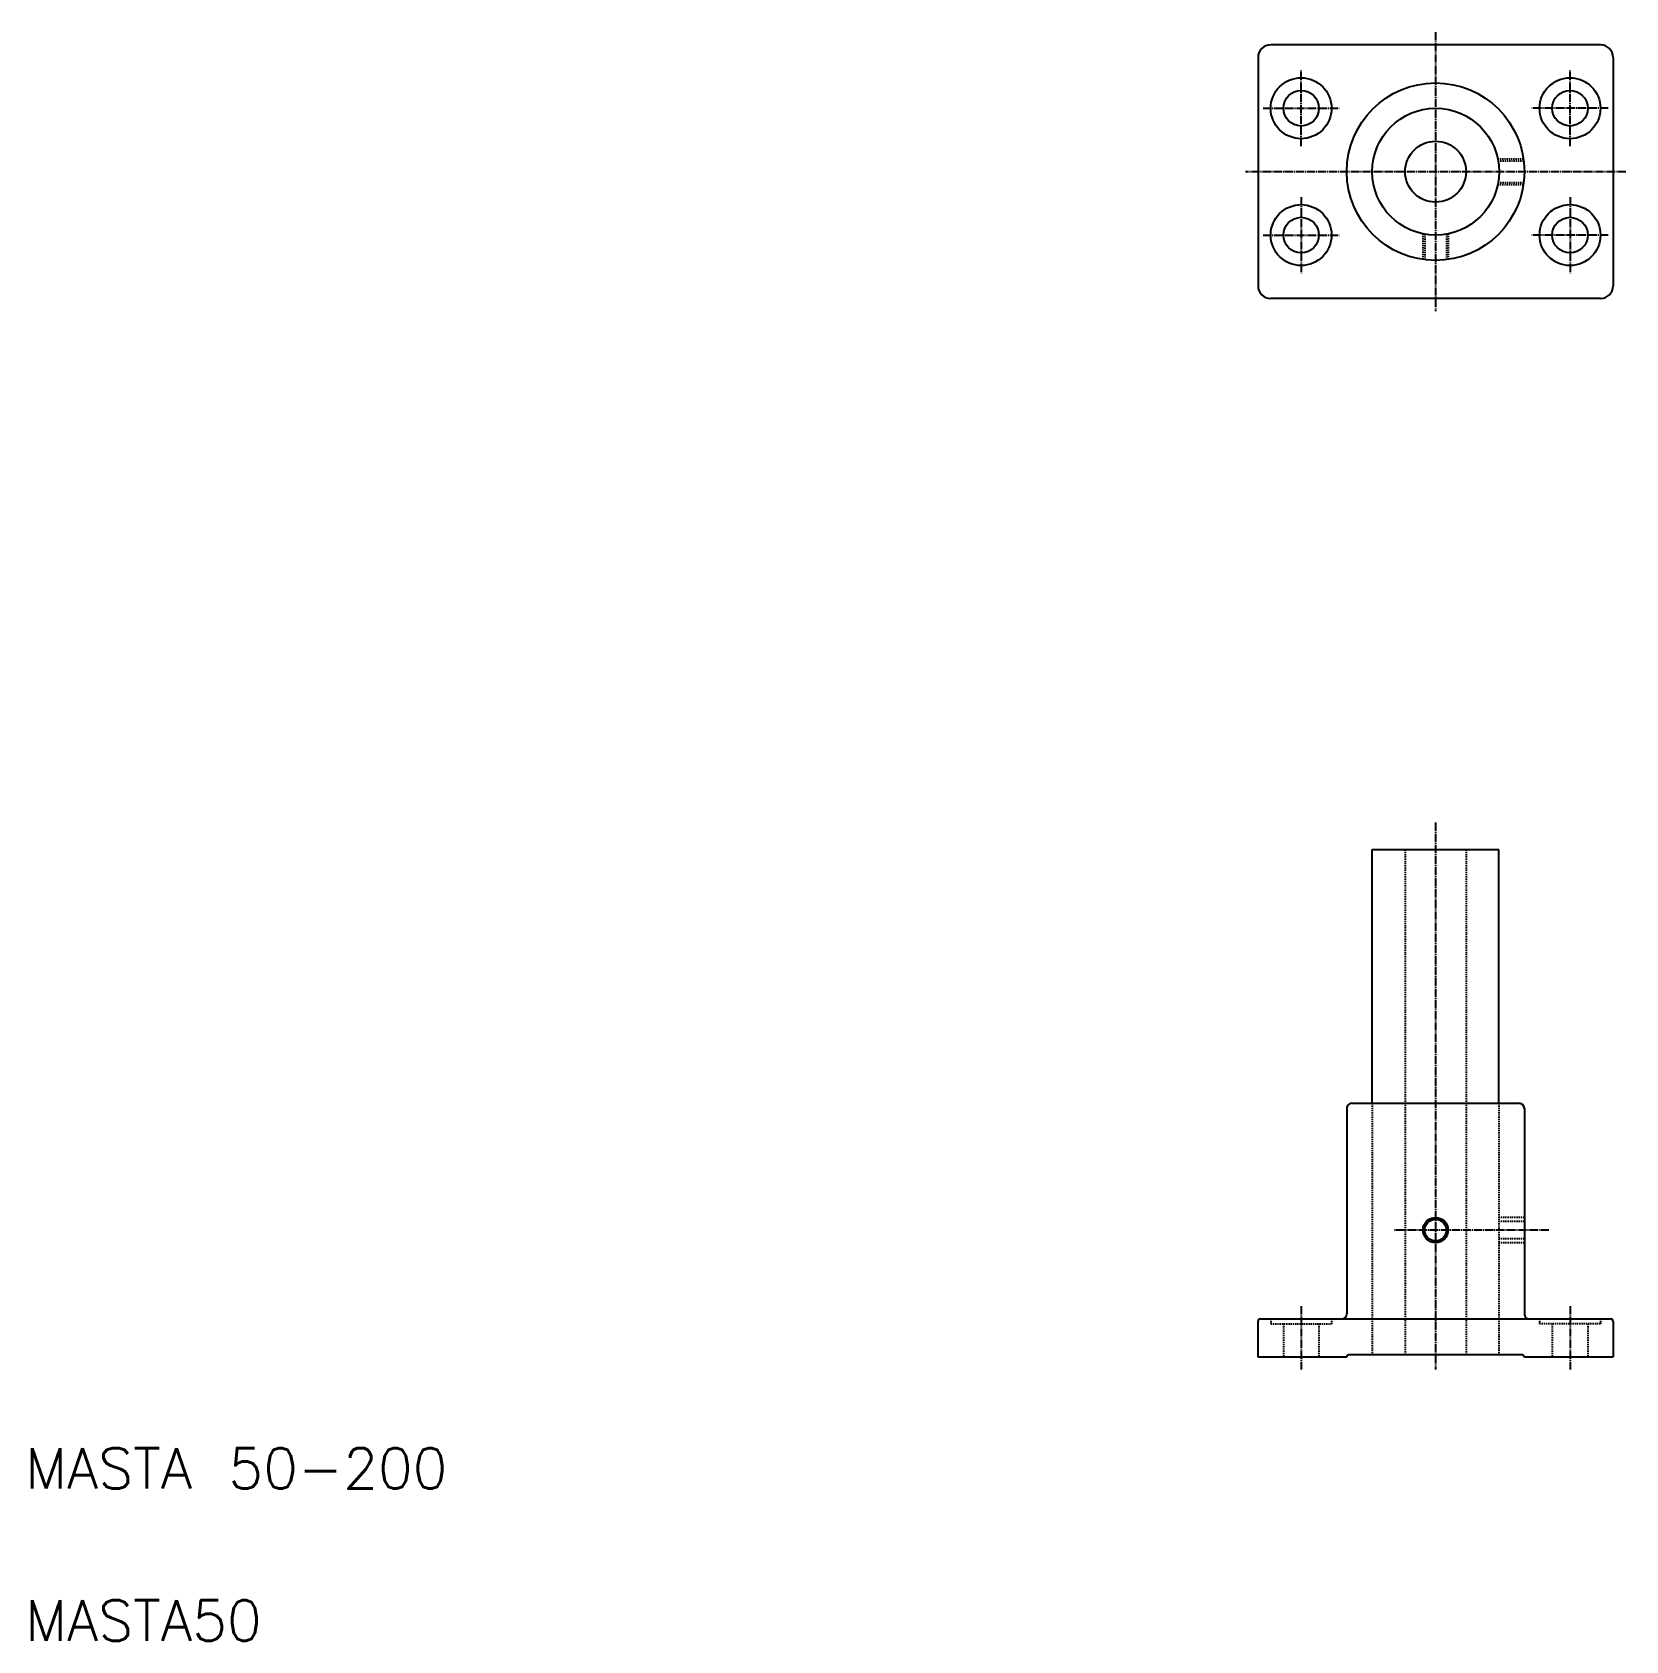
# Model space of a CAD drawing. Extents: x 43 to 671, y 40 to 674.
import ezdxf

# ---------------------------------------------------------------- set-up
doc = ezdxf.new("R2010")
doc.units = 0
doc.header["$LTSCALE"] = 0.25
doc.linetypes.add('CENTER', pattern=[17.5, 13, -1.5, 1.5, -1.5])
doc.linetypes.add('DASHED', pattern=[3.5, 2, -1.5])
doc.layers.get('0').update_dxf_attribs({"linetype": 'CONTINUOUS'})
doc.layers.add('CENTER', color=1, linetype='CENTER')
doc.styles.get("Standard").update_dxf_attribs({"font": 'txt', "bigfont": 'BIGFONT'})

msp = doc.modelspace()

# ---------------------------------------------------------------- linework, layer by layer
for p, q in [((661, 669.23), (531, 669.23)), ((526, 664.23), (526, 574.23)), ((666, 664.23), (666, 574.23)), ((623.03, 624.23), (623.03, 624.23)), ((625.56, 624.23), (625.56, 624.23)), ((661, 569.23), (531, 569.23)), ((570.99, 351.93), (620.99, 351.93)), ((570.99, 251.93), (570.99, 351.93)), ((620.99, 251.93), (620.99, 351.93)), ((560.99, 249.93), (560.99, 168.93)), ((562.99, 251.93), (628.99, 251.93)), ((630.99, 249.93), (630.99, 168.93)), ((525.99, 165.93), (525.99, 151.93)), ((526.99, 166.93), (664.99, 166.93)), ((665.99, 165.93), (665.99, 151.93)), ((560.99, 151.93), (561.57, 152.93)), ((561.57, 152.93), (630.42, 152.93)), ((630.42, 152.93), (630.99, 151.93)), ((525.99, 151.93), (560.99, 151.93)), ((630.99, 151.93), (665.99, 151.93))]:
    msp.add_line(p, q)
at = {"color": 3, "linetype": 'DASHED'}
for p, q in [((620.49, 624.23), (630.64, 624.23)), ((620.63, 623.48), (630.74, 623.48)), ((620.49, 614.23), (630.64, 614.23)), ((620.63, 614.98), (630.74, 614.98)), ((591, 594.73), (591, 584.59)), ((591.75, 594.59), (591.75, 584.49)), ((600.25, 594.59), (600.25, 584.49)), ((601, 594.73), (601, 584.59)), ((583.99, 351.93), (583.99, 152.93)), ((607.99, 351.93), (607.99, 152.93)), ((570.99, 251.93), (570.99, 152.93)), ((620.99, 251.93), (620.99, 152.93)), ((630.99, 206.93), (620.99, 206.93)), ((630.99, 205.33), (620.99, 205.33)), ((630.99, 198.53), (620.99, 198.53)), ((630.99, 196.93), (620.99, 196.93)), ((530.99, 166.93), (530.99, 164.93)), ((530.99, 164.93), (554.99, 164.93)), ((535.99, 164.93), (535.99, 151.93)), ((549.99, 164.93), (549.99, 151.93)), ((554.99, 166.93), (554.99, 164.93)), ((636.99, 166.93), (636.99, 164.93)), ((660.99, 164.93), (636.99, 164.93)), ((641.99, 164.93), (641.99, 151.93)), ((655.99, 164.93), (655.99, 151.93)), ((660.99, 166.93), (660.99, 164.93))]:
    msp.add_line(p, q, dxfattribs=at)
for centre, radius in [((543, 644.23), 12), ((596, 619.23), 35), ((649, 644.23), 12), ((543, 644.23), 7), ((649, 644.23), 7), ((596, 619.23), 25), ((596, 619.23), 12), ((543, 594.23), 12), ((649, 594.23), 12), ((543, 594.23), 7), ((649, 594.23), 7), ((595.99, 201.93), 4.25)]:
    msp.add_circle(centre, radius)
at = {"color": 3}
msp.add_circle((595.99, 201.93), 5, dxfattribs=at)
for centre, radius, start, end in [((531, 664.23), 5, 90, 180.00001), ((661, 664.23), 5, 0, 90), ((531, 574.23), 5, 179.99999, 270), ((661, 574.23), 5, 270, 0), ((562.99, 249.93), 2, 90, 180.00001), ((628.99, 249.93), 2, 0, 90), ((526.99, 165.93), 1, 90, 180.00001), ((558.99, 168.93), 2, 270, 0), ((632.99, 168.93), 2, 179.99999, 270), ((664.99, 165.93), 1, 0, 90)]:
    msp.add_arc(centre, radius, start, end)
at = {"layer": 'CENTER', "color": 1, "linetype": 'CENTER'}
for p, q in [((596, 674.23), (596, 564.23)), ((543, 629.23), (543, 659.23)), ((649, 629.23), (649, 659.23)), ((528, 644.23), (558, 644.23)), ((664, 644.23), (634, 644.23)), ((671, 619.23), (521, 619.23)), ((543, 609.23), (543, 579.23)), ((649, 609.23), (649, 579.23)), ((528, 594.23), (558, 594.23)), ((664, 594.23), (634, 594.23)), ((595.99, 362.58), (595.99, 146.93)), ((640.65, 201.93), (579.47, 201.93)), ((542.99, 171.93), (542.99, 146.93)), ((648.99, 171.93), (648.99, 146.93))]:
    msp.add_line(p, q, dxfattribs=at)

# ---------------------------------------------------------------- texts
for s, p in [('MASTA 50-200', (40, 100)), ('MASTA50', (40, 40))]:
    msp.add_text(s, height=16).set_placement(p)

doc.saveas('drawing.dxf')
